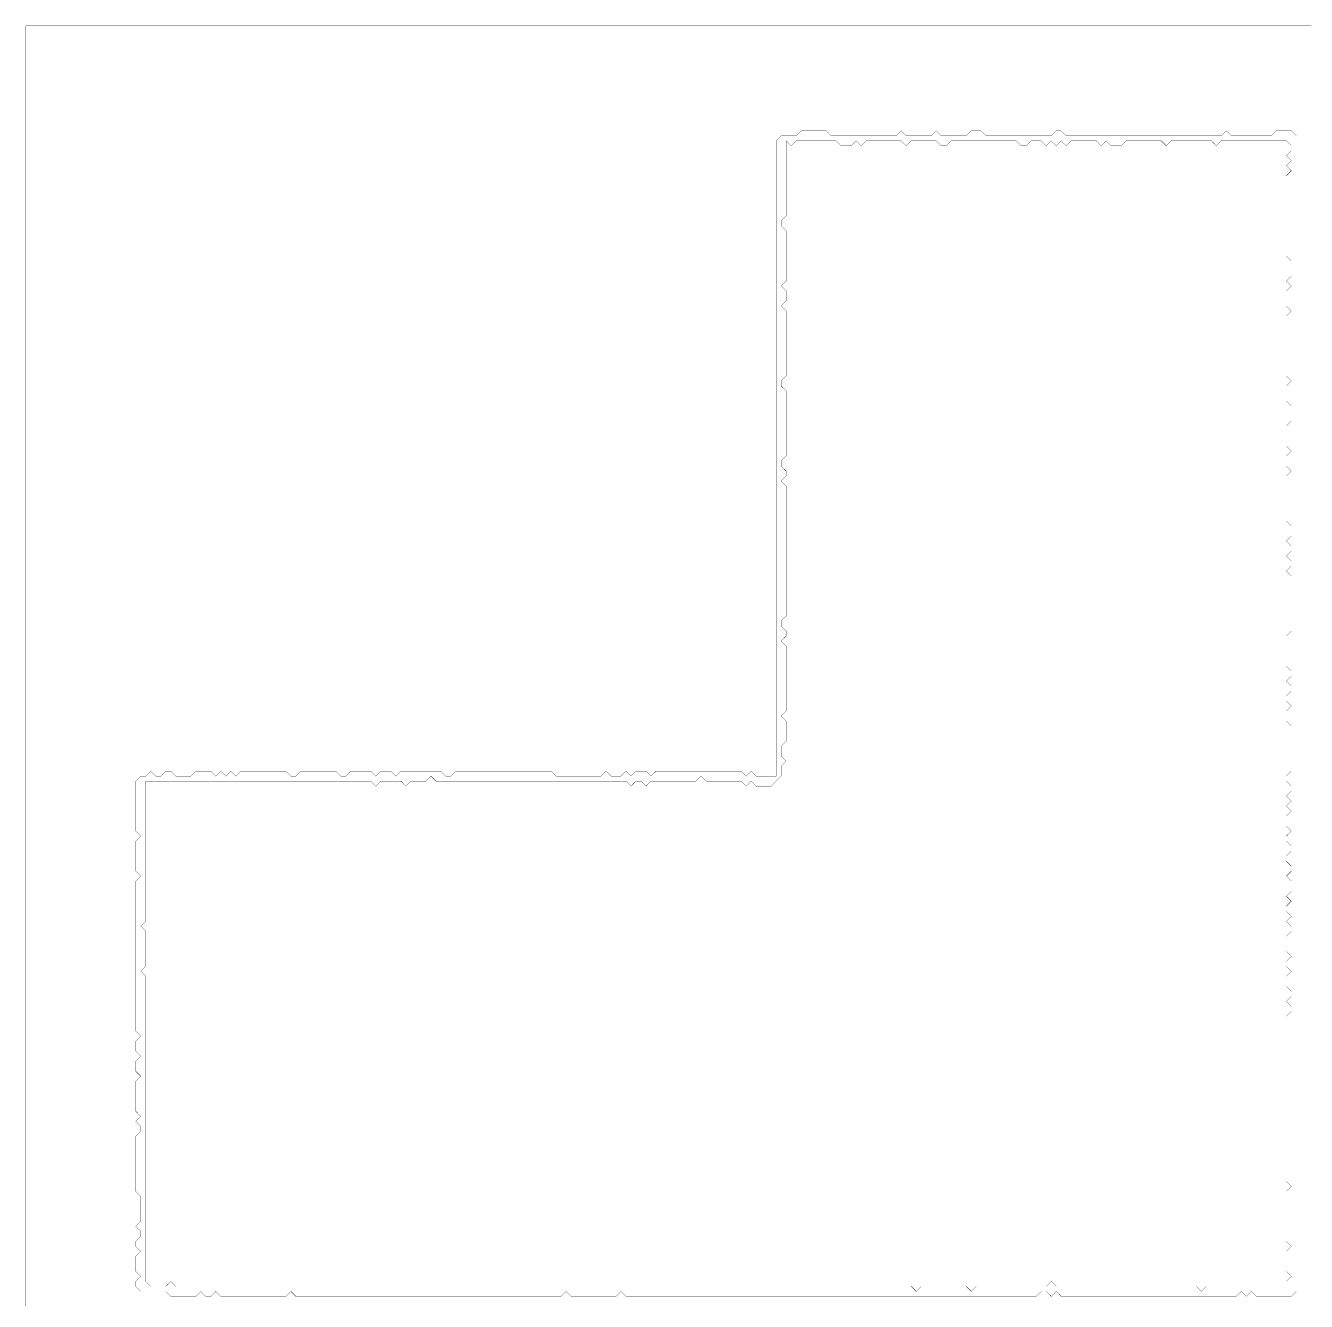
# Model space of a CAD drawing. Header units: metres. Extents: x 0 to 5120, y -5120 to 0.
# Drawn here: x 0 to 2565, y -2555 to 0 of the extents above; entities that cross this region are included whole.
import ezdxf

# ---------------------------------------------------------------- set-up
doc = ezdxf.new("R2010")
doc.units = ezdxf.units.M
doc.layers.add('conductor', color=1, linetype='Continuous')
doc.layers.add('substrate', color=5, linetype='Continuous')

msp = doc.modelspace()

# ---------------------------------------------------------------- linework, layer by layer
at = {"layer": 'conductor', "const_width": 0.5}
msp.add_lwpolyline([(1523, -230.4), (1523, -240.5), (1523, -250.5), (1523, -260.5), (1523, -270.5), (1523, -280.5), (1523, -290.6), (1523, -300.6), (1523, -310.6), (1523, -320.6), (1523, -330.6), (1523, -340.7), (1523, -350.7), (1523, -360.7), (1523, -370.7), (1523, -380.7), (1512.9, -390.8), (1512.9, -400.8), (1523, -410.8), (1523, -420.8), (1523, -430.8), (1523, -440.9), (1523, -450.9), (1523, -460.9), (1523, -470.9), (1523, -480.9), (1523, -491), (1523, -501), (1523, -511), (1512.9, -521), (1523, -531), (1523, -541.1), (1523, -551.1), (1512.9, -561.1), (1523, -571.1), (1523, -581.1), (1523, -591.2), (1523, -601.2), (1523, -611.2), (1523, -621.2), (1523, -631.2), (1523, -641.2), (1523, -651.3), (1523, -661.3), (1523, -671.3), (1523, -681.3), (1523, -691.3), (1523, -701.4), (1512.9, -711.4), (1512.9, -721.4), (1523, -731.4), (1523, -741.4), (1523, -751.5), (1523, -761.5), (1523, -771.5), (1523, -781.5), (1523, -791.5), (1523, -801.6), (1523, -811.6), (1523, -821.6), (1523, -831.6), (1523, -841.6), (1523, -851.7), (1523, -861.7), (1512.9, -871.7), (1512.9, -881.7), (1523, -891.7), (1523, -901.8), (1512.9, -911.8), (1523, -921.8), (1523, -931.8), (1523, -941.8), (1523, -951.9), (1523, -961.9), (1523, -971.9), (1523, -981.9), (1523, -991.9), (1523, -1002), (1523, -1012), (1523, -1022), (1523, -1032), (1523, -1042), (1523, -1052.1), (1523, -1062.1), (1523, -1072.1), (1523, -1082.1), (1523, -1092.1), (1523, -1102.1), (1523, -1112.2), (1523, -1122.2), (1523, -1132.2), (1523, -1142.2), (1523, -1152.2), (1523, -1162.3), (1523, -1172.3), (1523, -1182.3), (1512.9, -1192.3), (1512.9, -1202.3), (1523, -1212.4), (1523, -1222.4), (1512.9, -1232.4), (1523, -1242.4), (1523, -1252.4), (1523, -1262.5), (1523, -1272.5), (1523, -1282.5), (1523, -1292.5), (1523, -1302.5), (1523, -1312.6), (1523, -1322.6), (1523, -1332.6), (1523, -1342.6), (1523, -1352.6), (1523, -1362.7), (1523, -1372.7), (1512.9, -1382.7), (1523, -1392.7), (1523, -1402.7), (1523, -1412.8), (1523, -1422.8), (1523, -1432.8), (1512.9, -1442.8), (1512.9, -1452.8), (1512.9, -1462.9), (1523, -1472.9), (1512.9, -1482.9), (1512.9, -1492.9), (1512.9, -1502.9), (1502.9, -1512.9), (1492.9, -1523), (1482.9, -1523), (1472.9, -1523), (1462.9, -1523), (1452.8, -1512.9), (1442.8, -1523), (1432.8, -1512.9), (1422.8, -1512.9), (1412.8, -1512.9), (1402.7, -1512.9), (1392.7, -1512.9), (1382.7, -1512.9), (1372.7, -1512.9), (1362.7, -1512.9), (1352.6, -1502.9), (1342.6, -1512.9), (1332.6, -1512.9), (1322.6, -1512.9), (1312.6, -1512.9), (1302.5, -1512.9), (1292.5, -1512.9), (1282.5, -1512.9), (1272.5, -1512.9), (1262.5, -1512.9), (1252.4, -1512.9), (1242.4, -1523), (1232.4, -1512.9), (1222.4, -1512.9), (1212.4, -1523), (1202.3, -1512.9), (1192.3, -1512.9), (1182.3, -1512.9), (1172.3, -1512.9), (1162.3, -1512.9), (1152.2, -1512.9), (1142.2, -1512.9), (1132.2, -1512.9), (1122.2, -1512.9), (1112.2, -1512.9), (1102.1, -1512.9), (1092.1, -1512.9), (1082.1, -1512.9), (1072.1, -1512.9), (1062.1, -1512.9), (1052.1, -1512.9), (1042, -1512.9), (1032, -1512.9), (1022, -1512.9), (1012, -1512.9), (1002, -1512.9), (991.9, -1512.9), (981.9, -1512.9), (971.9, -1512.9), (961.9, -1512.9), (951.9, -1512.9), (941.8, -1512.9), (931.8, -1512.9), (921.8, -1512.9), (911.8, -1512.9), (901.8, -1512.9), (891.7, -1512.9), (881.7, -1512.9), (871.7, -1512.9), (861.7, -1512.9), (851.7, -1512.9), (841.6, -1512.9), (831.6, -1512.9), (821.6, -1512.9), (811.6, -1502.9), (801.6, -1512.9), (791.5, -1512.9), (781.5, -1512.9), (771.5, -1512.9), (761.5, -1523), (751.5, -1512.9), (741.4, -1512.9), (731.4, -1512.9), (721.4, -1512.9), (711.4, -1512.9), (701.4, -1523), (691.3, -1512.9), (681.3, -1512.9), (671.3, -1512.9), (661.3, -1512.9), (651.3, -1512.9), (641.2, -1512.9), (631.2, -1512.9), (621.2, -1512.9), (611.2, -1512.9), (601.2, -1512.9), (591.2, -1512.9), (581.1, -1512.9), (571.1, -1512.9), (561.1, -1512.9), (551.1, -1512.9), (541.1, -1512.9), (531, -1512.9), (521, -1512.9), (511, -1512.9), (501, -1512.9), (491, -1512.9), (480.9, -1512.9), (470.9, -1512.9), (460.9, -1512.9), (450.9, -1512.9), (440.9, -1512.9), (430.8, -1512.9), (420.8, -1512.9), (410.8, -1512.9), (400.8, -1512.9), (390.8, -1512.9), (380.7, -1512.9), (370.7, -1512.9), (360.7, -1512.9), (350.7, -1512.9), (340.7, -1512.9), (330.6, -1512.9), (320.6, -1512.9), (310.6, -1512.9), (300.6, -1512.9), (290.6, -1512.9), (280.5, -1512.9), (270.5, -1512.9), (260.5, -1512.9), (250.5, -1512.9), (240.5, -1512.9), (240.5, -1523), (240.5, -1533), (240.5, -1543), (240.5, -1553), (240.5, -1563), (240.5, -1573.1), (240.5, -1583.1), (240.5, -1593.1), (240.5, -1603.1), (240.5, -1613.1), (240.5, -1623.2), (240.5, -1633.2), (240.5, -1643.2), (240.5, -1653.2), (240.5, -1663.2), (240.5, -1673.3), (240.5, -1683.3), (240.5, -1693.3), (240.5, -1703.3), (240.5, -1713.3), (240.5, -1723.4), (240.5, -1733.4), (240.5, -1743.4), (240.5, -1753.4), (240.5, -1763.4), (240.5, -1773.5), (240.5, -1783.5), (240.5, -1793.5), (230.4, -1803.5), (240.5, -1813.5), (240.5, -1823.6), (240.5, -1833.6), (240.5, -1843.6), (240.5, -1853.6), (240.5, -1863.6), (240.5, -1873.7), (240.5, -1883.7), (230.4, -1893.7), (240.5, -1903.7), (240.5, -1913.7), (240.5, -1923.8), (240.5, -1933.8), (240.5, -1943.8), (240.5, -1953.8), (240.5, -1963.8), (240.5, -1973.8), (240.5, -1983.9), (240.5, -1993.9), (240.5, -2003.9), (240.5, -2013.9), (240.5, -2023.9), (240.5, -2034), (240.5, -2044), (240.5, -2054), (240.5, -2064), (240.5, -2074), (240.5, -2084.1), (240.5, -2094.1), (240.5, -2104.1), (240.5, -2114.1), (240.5, -2124.1), (240.5, -2134.2), (240.5, -2144.2), (240.5, -2154.2), (240.5, -2164.2), (240.5, -2174.2), (240.5, -2184.3), (240.5, -2194.3), (240.5, -2204.3), (240.5, -2214.3), (240.5, -2224.3), (240.5, -2234.4), (240.5, -2244.4), (240.5, -2254.4), (240.5, -2264.4), (240.5, -2274.4), (240.5, -2284.5), (240.5, -2294.5), (240.5, -2304.5), (240.5, -2314.5), (240.5, -2324.5), (240.5, -2334.6), (240.5, -2344.6), (240.5, -2354.6), (240.5, -2364.6), (240.5, -2374.6), (240.5, -2384.6), (240.5, -2394.7), (240.5, -2404.7), (240.5, -2414.7), (240.5, -2424.7), (240.5, -2434.7), (240.5, -2444.8), (240.5, -2454.8), (240.5, -2464.8), (240.5, -2474.8), (240.5, -2484.8), (240.5, -2494.9), (240.5, -2504.9), (240.5, -2514.9), (250.5, -2524.9), (260.5, -2524.9), (270.5, -2524.9), (280.5, -2524.9), (290.6, -2514.9), (300.6, -2524.9), (310.6, -2524.9), (320.6, -2524.9), (330.6, -2524.9), (340.7, -2524.9), (350.7, -2524.9), (360.7, -2524.9), (370.7, -2524.9), (380.7, -2524.9), (390.8, -2524.9), (400.8, -2524.9), (410.8, -2524.9), (420.8, -2524.9), (430.8, -2524.9), (440.9, -2524.9), (450.9, -2524.9), (460.9, -2524.9), (470.9, -2524.9), (480.9, -2524.9), (491, -2524.9), (501, -2524.9), (511, -2524.9), (521, -2524.9), (531, -2524.9), (541.1, -2524.9), (551.1, -2524.9), (561.1, -2524.9), (571.1, -2524.9), (581.1, -2524.9), (591.2, -2524.9), (601.2, -2524.9), (611.2, -2524.9), (621.2, -2524.9), (631.2, -2524.9), (641.2, -2524.9), (651.3, -2524.9), (661.3, -2524.9), (671.3, -2524.9), (681.3, -2524.9), (691.3, -2524.9), (701.4, -2524.9), (711.4, -2524.9), (721.4, -2524.9), (731.4, -2524.9), (741.4, -2524.9), (751.5, -2524.9), (761.5, -2524.9), (771.5, -2524.9), (781.5, -2524.9), (791.5, -2524.9), (801.6, -2524.9), (811.6, -2524.9), (821.6, -2524.9), (831.6, -2524.9), (841.6, -2524.9), (851.7, -2524.9), (861.7, -2524.9), (871.7, -2524.9), (881.7, -2524.9), (891.7, -2524.9), (901.8, -2524.9), (911.8, -2524.9), (921.8, -2524.9), (931.8, -2524.9), (941.8, -2524.9), (951.9, -2524.9), (961.9, -2524.9), (971.9, -2524.9), (981.9, -2524.9), (991.9, -2524.9), (1002, -2524.9), (1012, -2524.9), (1022, -2524.9), (1032, -2524.9), (1042, -2524.9), (1052.1, -2524.9), (1062.1, -2524.9), (1072.1, -2524.9), (1082.1, -2524.9), (1092.1, -2524.9), (1102.1, -2524.9), (1112.2, -2524.9), (1122.2, -2524.9), (1132.2, -2524.9), (1142.2, -2524.9), (1152.2, -2524.9), (1162.3, -2524.9), (1172.3, -2524.9), (1182.3, -2524.9), (1192.3, -2524.9), (1202.3, -2524.9), (1212.4, -2524.9), (1222.4, -2524.9), (1232.4, -2524.9), (1242.4, -2524.9), (1252.4, -2524.9), (1262.5, -2524.9), (1272.5, -2524.9), (1282.5, -2524.9), (1292.5, -2524.9), (1302.5, -2524.9), (1312.6, -2524.9), (1322.6, -2524.9), (1332.6, -2524.9), (1342.6, -2524.9), (1352.6, -2524.9), (1362.7, -2524.9), (1372.7, -2524.9), (1382.7, -2524.9), (1392.7, -2524.9), (1402.7, -2524.9), (1412.8, -2524.9), (1422.8, -2524.9), (1432.8, -2524.9), (1442.8, -2524.9), (1452.8, -2524.9), (1462.9, -2524.9), (1472.9, -2524.9), (1482.9, -2524.9), (1492.9, -2524.9), (1502.9, -2524.9), (1512.9, -2524.9), (1523, -2524.9), (1533, -2524.9), (1543, -2524.9), (1553, -2524.9), (1563, -2524.9), (1573.1, -2524.9), (1583.1, -2524.9), (1593.1, -2524.9), (1603.1, -2524.9), (1613.1, -2524.9), (1623.2, -2524.9), (1633.2, -2524.9), (1643.2, -2524.9), (1653.2, -2524.9), (1663.2, -2524.9), (1673.3, -2524.9), (1683.3, -2524.9), (1693.3, -2524.9), (1703.3, -2524.9), (1713.3, -2524.9), (1723.4, -2524.9), (1733.4, -2524.9), (1743.4, -2524.9), (1753.4, -2524.9), (1763.4, -2524.9), (1773.5, -2524.9), (1783.5, -2534.9), (1793.5, -2524.9), (1803.5, -2524.9), (1813.5, -2524.9), (1823.6, -2524.9), (1833.6, -2524.9), (1843.6, -2524.9), (1853.6, -2524.9), (1863.6, -2524.9), (1873.7, -2524.9), (1883.7, -2524.9), (1893.7, -2534.9), (1903.7, -2524.9), (1913.7, -2524.9), (1923.8, -2524.9), (1933.8, -2524.9), (1943.8, -2524.9), (1953.8, -2524.9), (1963.8, -2524.9), (1973.8, -2524.9), (1983.9, -2524.9), (1993.9, -2524.9), (2003.9, -2524.9), (2013.9, -2524.9), (2023.9, -2524.9), (2034, -2524.9), (2044, -2524.9), (2054, -2514.9), (2064, -2524.9), (2074, -2524.9), (2084.1, -2524.9), (2094.1, -2524.9), (2104.1, -2524.9), (2114.1, -2524.9), (2124.1, -2524.9), (2134.2, -2524.9), (2144.2, -2524.9), (2154.2, -2524.9), (2164.2, -2524.9), (2174.2, -2524.9), (2184.3, -2524.9), (2194.3, -2524.9), (2204.3, -2524.9), (2214.3, -2524.9), (2224.3, -2524.9), (2234.4, -2524.9), (2244.4, -2524.9), (2254.4, -2524.9), (2264.4, -2524.9), (2274.4, -2524.9), (2284.5, -2524.9), (2294.5, -2524.9), (2304.5, -2524.9), (2314.5, -2524.9), (2324.5, -2524.9), (2334.6, -2524.9), (2344.6, -2524.9), (2354.6, -2534.9), (2364.6, -2524.9), (2374.6, -2524.9), (2384.6, -2524.9), (2394.7, -2524.9), (2404.7, -2524.9), (2414.7, -2524.9), (2424.7, -2524.9), (2434.7, -2524.9), (2444.8, -2524.9), (2454.8, -2524.9), (2464.8, -2524.9), (2474.8, -2524.9), (2484.8, -2524.9), (2494.9, -2524.9), (2504.9, -2524.9), (2514.9, -2524.9), (2524.9, -2524.9), (2524.9, -2514.9), (2534.9, -2504.9), (2524.9, -2494.9), (2524.9, -2484.8), (2524.9, -2474.8), (2524.9, -2464.8), (2524.9, -2454.8), (2534.9, -2444.8), (2524.9, -2434.7), (2524.9, -2424.7), (2524.9, -2414.7), (2524.9, -2404.7), (2524.9, -2394.7), (2524.9, -2384.6), (2524.9, -2374.6), (2524.9, -2364.6), (2524.9, -2354.6), (2524.9, -2344.6), (2524.9, -2334.6), (2534.9, -2324.5), (2524.9, -2314.5), (2524.9, -2304.5), (2524.9, -2294.5), (2524.9, -2284.5), (2524.9, -2274.4), (2524.9, -2264.4), (2524.9, -2254.4), (2524.9, -2244.4), (2524.9, -2234.4), (2524.9, -2224.3), (2524.9, -2214.3), (2524.9, -2204.3), (2524.9, -2194.3), (2524.9, -2184.3), (2524.9, -2174.2), (2524.9, -2164.2), (2524.9, -2154.2), (2524.9, -2144.2), (2524.9, -2134.2), (2524.9, -2124.1), (2524.9, -2114.1), (2524.9, -2104.1), (2524.9, -2094.1), (2524.9, -2084.1), (2524.9, -2074), (2524.9, -2064), (2524.9, -2054), (2524.9, -2044), (2524.9, -2034), (2524.9, -2023.9), (2524.9, -2013.9), (2524.9, -2003.9), (2524.9, -1993.9), (2524.9, -1983.9), (2534.9, -1973.8), (2534.9, -1963.8), (2524.9, -1953.8), (2534.9, -1943.8), (2534.9, -1933.8), (2524.9, -1923.8), (2524.9, -1913.7), (2524.9, -1903.7), (2534.9, -1893.7), (2524.9, -1883.7), (2524.9, -1873.7), (2534.9, -1863.6), (2524.9, -1853.6), (2524.9, -1843.6), (2524.9, -1833.6), (2524.9, -1823.6), (2534.9, -1813.5), (2534.9, -1803.5), (2524.9, -1793.5), (2534.9, -1783.5), (2524.9, -1773.5), (2524.9, -1763.4), (2534.9, -1753.4), (2524.9, -1743.4), (2534.9, -1733.4), (2534.9, -1723.4), (2534.9, -1713.3), (2524.9, -1703.3), (2534.9, -1693.3), (2534.9, -1683.3), (2524.9, -1673.3), (2524.9, -1663.2), (2534.9, -1653.2), (2534.9, -1643.2), (2524.9, -1633.2), (2524.9, -1623.2), (2534.9, -1613.1), (2524.9, -1603.1), (2524.9, -1593.1), (2524.9, -1583.1), (2534.9, -1573.1), (2524.9, -1563), (2534.9, -1553), (2524.9, -1543), (2534.9, -1533), (2534.9, -1523), (2524.9, -1512.9), (2524.9, -1502.9), (2534.9, -1492.9), (2534.9, -1482.9), (2534.9, -1472.9), (2534.9, -1462.9), (2534.9, -1452.8), (2534.9, -1442.8), (2534.9, -1432.8), (2534.9, -1422.8), (2534.9, -1412.8), (2534.9, -1402.7), (2524.9, -1392.7), (2524.9, -1382.7), (2524.9, -1372.7), (2534.9, -1362.7), (2524.9, -1352.6), (2524.9, -1342.6), (2534.9, -1332.6), (2534.9, -1322.6), (2524.9, -1312.6), (2534.9, -1302.5), (2534.9, -1292.5), (2524.9, -1282.5), (2524.9, -1272.5), (2524.9, -1262.5), (2524.9, -1252.4), (2524.9, -1242.4), (2524.9, -1232.4), (2524.9, -1222.4), (2534.9, -1212.4), (2534.9, -1202.3), (2534.9, -1192.3), (2534.9, -1182.3), (2534.9, -1172.3), (2534.9, -1162.3), (2534.9, -1152.2), (2534.9, -1142.2), (2534.9, -1132.2), (2534.9, -1122.2), (2534.9, -1112.2), (2534.9, -1102.1), (2524.9, -1092.1), (2534.9, -1082.1), (2534.9, -1072.1), (2524.9, -1062.1), (2534.9, -1052.1), (2534.9, -1042), (2524.9, -1032), (2534.9, -1022), (2534.9, -1012), (2534.9, -1002), (2524.9, -991.9), (2524.9, -981.9), (2524.9, -971.9), (2524.9, -961.9), (2524.9, -951.9), (2524.9, -941.8), (2524.9, -931.8), (2524.9, -921.8), (2524.9, -911.8), (2524.9, -901.8), (2534.9, -891.7), (2524.9, -881.7), (2524.9, -871.7), (2524.9, -861.7), (2534.9, -851.7), (2524.9, -841.6), (2524.9, -831.6), (2524.9, -821.6), (2524.9, -811.6), (2524.9, -801.6), (2534.9, -791.5), (2534.9, -781.5), (2534.9, -771.5), (2534.9, -761.5), (2524.9, -751.5), (2524.9, -741.4), (2524.9, -731.4), (2524.9, -721.4), (2534.9, -711.4), (2524.9, -701.4), (2524.9, -691.3), (2524.9, -681.3), (2524.9, -671.3), (2524.9, -661.3), (2524.9, -651.3), (2524.9, -641.2), (2524.9, -631.2), (2524.9, -621.2), (2524.9, -611.2), (2524.9, -601.2), (2524.9, -591.2), (2524.9, -581.1), (2534.9, -571.1), (2524.9, -561.1), (2524.9, -551.1), (2524.9, -541.1), (2524.9, -531), (2534.9, -521), (2524.9, -511), (2534.9, -501), (2534.9, -491), (2534.9, -480.9), (2534.9, -470.9), (2524.9, -460.9), (2524.9, -450.9), (2524.9, -440.9), (2524.9, -430.8), (2524.9, -420.8), (2524.9, -410.8), (2524.9, -400.8), (2524.9, -390.8), (2524.9, -380.7), (2524.9, -370.7), (2524.9, -360.7), (2524.9, -350.7), (2524.9, -340.7), (2524.9, -330.6), (2524.9, -320.6), (2524.9, -310.6), (2524.9, -300.6), (2534.9, -290.6), (2524.9, -280.5), (2534.9, -270.5), (2524.9, -260.5), (2534.9, -250.5), (2534.9, -240.5), (2524.9, -230.4), (2514.9, -230.4), (2504.9, -230.4), (2494.9, -230.4), (2484.8, -230.4), (2474.8, -230.4), (2464.8, -230.4), (2454.8, -230.4), (2444.8, -230.4), (2434.7, -230.4), (2424.7, -230.4), (2414.7, -230.4), (2404.7, -230.4), (2394.7, -230.4), (2384.6, -240.5), (2374.6, -230.4), (2364.6, -230.4), (2354.6, -230.4), (2344.6, -230.4), (2334.6, -230.4), (2324.5, -230.4), (2314.5, -230.4), (2304.5, -230.4), (2294.5, -230.4), (2284.5, -240.5), (2274.4, -230.4), (2264.4, -230.4), (2254.4, -230.4), (2244.4, -230.4), (2234.4, -230.4), (2224.3, -230.4), (2214.3, -230.4), (2204.3, -230.4), (2194.3, -240.5), (2184.3, -240.5), (2174.2, -240.5), (2164.2, -230.4), (2154.2, -240.5), (2144.2, -230.4), (2134.2, -230.4), (2124.1, -230.4), (2114.1, -230.4), (2104.1, -230.4), (2094.1, -230.4), (2084.1, -240.5), (2074, -230.4), (2064, -240.5), (2054, -230.4), (2044, -240.5), (2034, -230.4), (2023.9, -230.4), (2013.9, -230.4), (2003.9, -240.5), (1993.9, -240.5), (1983.9, -230.4), (1973.8, -230.4), (1963.8, -230.4), (1953.8, -230.4), (1943.8, -230.4), (1933.8, -230.4), (1923.8, -230.4), (1913.7, -230.4), (1903.7, -230.4), (1893.7, -230.4), (1883.7, -230.4), (1873.7, -230.4), (1863.6, -230.4), (1853.6, -230.4), (1843.6, -240.5), (1833.6, -240.5), (1823.6, -230.4), (1813.5, -230.4), (1803.5, -230.4), (1793.5, -230.4), (1783.5, -230.4), (1773.5, -230.4), (1763.4, -240.5), (1753.4, -230.4), (1743.4, -230.4), (1733.4, -230.4), (1723.4, -230.4), (1713.3, -230.4), (1703.3, -230.4), (1693.3, -230.4), (1683.3, -230.4), (1673.3, -240.5), (1663.2, -230.4), (1653.2, -240.5), (1643.2, -240.5), (1633.2, -240.5), (1623.2, -230.4), (1613.1, -230.4), (1603.1, -230.4), (1593.1, -230.4), (1583.1, -230.4), (1573.1, -230.4), (1563, -230.4), (1553, -230.4), (1543, -230.4), (1533, -240.5)], close=True, dxfattribs=at)
at = {"layer": 'substrate', "const_width": 0.5}
msp.add_lwpolyline([(2575, 0), (2565, 0), (2555, 0), (2545, 0), (2534.9, 0), (2524.9, 0), (2514.9, 0), (2504.9, 0), (2494.9, 0), (2484.8, 0), (2474.8, 0), (2464.8, 0), (2454.8, 0), (2444.8, 0), (2434.7, 0), (2424.7, 0), (2414.7, 0), (2404.7, 0), (2394.7, 0), (2384.6, 0), (2374.6, 0), (2364.6, 0), (2354.6, 0), (2344.6, 0), (2334.6, 0), (2324.5, 0), (2314.5, 0), (2304.5, 0), (2294.5, 0), (2284.5, 0), (2274.4, 0), (2264.4, 0), (2254.4, 0), (2244.4, 0), (2234.4, 0), (2224.3, 0), (2214.3, 0), (2204.3, 0), (2194.3, 0), (2184.3, 0), (2174.2, 0), (2164.2, 0), (2154.2, 0), (2144.2, 0), (2134.2, 0), (2124.1, 0), (2114.1, 0), (2104.1, 0), (2094.1, 0), (2084.1, 0), (2074, 0), (2064, 0), (2054, 0), (2044, 0), (2034, 0), (2023.9, 0), (2013.9, 0), (2003.9, 0), (1993.9, 0), (1983.9, 0), (1973.8, 0), (1963.8, 0), (1953.8, 0), (1943.8, 0), (1933.8, 0), (1923.8, 0), (1913.7, 0), (1903.7, 0), (1893.7, 0), (1883.7, 0), (1873.7, 0), (1863.6, 0), (1853.6, 0), (1843.6, 0), (1833.6, 0), (1823.6, 0), (1813.5, 0), (1803.5, 0), (1793.5, 0), (1783.5, 0), (1773.5, 0), (1763.4, 0), (1753.4, 0), (1743.4, 0), (1733.4, 0), (1723.4, 0), (1713.3, 0), (1703.3, 0), (1693.3, 0), (1683.3, 0), (1673.3, 0), (1663.2, 0), (1653.2, 0), (1643.2, 0), (1633.2, 0), (1623.2, 0), (1613.1, 0), (1603.1, 0), (1593.1, 0), (1583.1, 0), (1573.1, 0), (1563, 0), (1553, 0), (1543, 0), (1533, 0), (1523, 0), (1512.9, 0), (1502.9, 0), (1492.9, 0), (1482.9, 0), (1472.9, 0), (1462.9, 0), (1452.8, 0), (1442.8, 0), (1432.8, 0), (1422.8, 0), (1412.8, 0), (1402.7, 0), (1392.7, 0), (1382.7, 0), (1372.7, 0), (1362.7, 0), (1352.6, 0), (1342.6, 0), (1332.6, 0), (1322.6, 0), (1312.6, 0), (1302.5, 0), (1292.5, 0), (1282.5, 0), (1272.5, 0), (1262.5, 0), (1252.4, 0), (1242.4, 0), (1232.4, 0), (1222.4, 0), (1212.4, 0), (1202.3, 0), (1192.3, 0), (1182.3, 0), (1172.3, 0), (1162.3, 0), (1152.2, 0), (1142.2, 0), (1132.2, 0), (1122.2, 0), (1112.2, 0), (1102.1, 0), (1092.1, 0), (1082.1, 0), (1072.1, 0), (1062.1, 0), (1052.1, 0), (1042, 0), (1032, 0), (1022, 0), (1012, 0), (1002, 0), (991.9, 0), (981.9, 0), (971.9, 0), (961.9, 0), (951.9, 0), (941.8, 0), (931.8, 0), (921.8, 0), (911.8, 0), (901.8, 0), (891.7, 0), (881.7, 0), (871.7, 0), (861.7, 0), (851.7, 0), (841.6, 0), (831.6, 0), (821.6, 0), (811.6, 0), (801.6, 0), (791.5, 0), (781.5, 0), (771.5, 0), (761.5, 0), (751.5, 0), (741.4, 0), (731.4, 0), (721.4, 0), (711.4, 0), (701.4, 0), (691.3, 0), (681.3, 0), (671.3, 0), (661.3, 0), (651.3, 0), (641.2, 0), (631.2, 0), (621.2, 0), (611.2, 0), (601.2, 0), (591.2, 0), (581.1, 0), (571.1, 0), (561.1, 0), (551.1, 0), (541.1, 0), (531, 0), (521, 0), (511, 0), (501, 0), (491, 0), (480.9, 0), (470.9, 0), (460.9, 0), (450.9, 0), (440.9, 0), (430.8, 0), (420.8, 0), (410.8, 0), (400.8, 0), (390.8, 0), (380.7, 0), (370.7, 0), (360.7, 0), (350.7, 0), (340.7, 0), (330.6, 0), (320.6, 0), (310.6, 0), (300.6, 0), (290.6, 0), (280.5, 0), (270.5, 0), (260.5, 0), (250.5, 0), (240.5, 0), (230.4, 0), (220.4, 0), (210.4, 0), (200.4, 0), (190.4, 0), (180.4, 0), (170.3, 0), (160.3, 0), (150.3, 0), (140.3, 0), (130.3, 0), (120.2, 0), (110.2, 0), (100.2, 0), (90.2, 0), (80.2, 0), (70.1, 0), (60.1, 0), (50.1, 0), (40.1, 0), (30.1, 0), (20, 0), (10, 0), (0, 0), (0, -10), (0, -20), (0, -30.1), (0, -40.1), (0, -50.1), (0, -60.1), (0, -70.1), (0, -80.2), (0, -90.2), (0, -100.2), (0, -110.2), (0, -120.2), (0, -130.3), (0, -140.3), (0, -150.3), (0, -160.3), (0, -170.3), (0, -180.4), (0, -190.4), (0, -200.4), (0, -210.4), (0, -220.4), (0, -230.4), (0, -240.5), (0, -250.5), (0, -260.5), (0, -270.5), (0, -280.5), (0, -290.6), (0, -300.6), (0, -310.6), (0, -320.6), (0, -330.6), (0, -340.7), (0, -350.7), (0, -360.7), (0, -370.7), (0, -380.7), (0, -390.8), (0, -400.8), (0, -410.8), (0, -420.8), (0, -430.8), (0, -440.9), (0, -450.9), (0, -460.9), (0, -470.9), (0, -480.9), (0, -491), (0, -501), (0, -511), (0, -521), (0, -531), (0, -541.1), (0, -551.1), (0, -561.1), (0, -571.1), (0, -581.1), (0, -591.2), (0, -601.2), (0, -611.2), (0, -621.2), (0, -631.2), (0, -641.2), (0, -651.3), (0, -661.3), (0, -671.3), (0, -681.3), (0, -691.3), (0, -701.4), (0, -711.4), (0, -721.4), (0, -731.4), (0, -741.4), (0, -751.5), (0, -761.5), (0, -771.5), (0, -781.5), (0, -791.5), (0, -801.6), (0, -811.6), (0, -821.6), (0, -831.6), (0, -841.6), (0, -851.7), (0, -861.7), (0, -871.7), (0, -881.7), (0, -891.7), (0, -901.8), (0, -911.8), (0, -921.8), (0, -931.8), (0, -941.8), (0, -951.9), (0, -961.9), (0, -971.9), (0, -981.9), (0, -991.9), (0, -1002), (0, -1012), (0, -1022), (0, -1032), (0, -1042), (0, -1052.1), (0, -1062.1), (0, -1072.1), (0, -1082.1), (0, -1092.1), (0, -1102.1), (0, -1112.2), (0, -1122.2), (0, -1132.2), (0, -1142.2), (0, -1152.2), (0, -1162.3), (0, -1172.3), (0, -1182.3), (0, -1192.3), (0, -1202.3), (0, -1212.4), (0, -1222.4), (0, -1232.4), (0, -1242.4), (0, -1252.4), (0, -1262.5), (0, -1272.5), (0, -1282.5), (0, -1292.5), (0, -1302.5), (0, -1312.6), (0, -1322.6), (0, -1332.6), (0, -1342.6), (0, -1352.6), (0, -1362.7), (0, -1372.7), (0, -1382.7), (0, -1392.7), (0, -1402.7), (0, -1412.8), (0, -1422.8), (0, -1432.8), (0, -1442.8), (0, -1452.8), (0, -1462.9), (0, -1472.9), (0, -1482.9), (0, -1492.9), (0, -1502.9), (0, -1512.9), (0, -1523), (0, -1533), (0, -1543), (0, -1553), (0, -1563), (0, -1573.1), (0, -1583.1), (0, -1593.1), (0, -1603.1), (0, -1613.1), (0, -1623.2), (0, -1633.2), (0, -1643.2), (0, -1653.2), (0, -1663.2), (0, -1673.3), (0, -1683.3), (0, -1693.3), (0, -1703.3), (0, -1713.3), (0, -1723.4), (0, -1733.4), (0, -1743.4), (0, -1753.4), (0, -1763.4), (0, -1773.5), (0, -1783.5), (0, -1793.5), (0, -1803.5), (0, -1813.5), (0, -1823.6), (0, -1833.6), (0, -1843.6), (0, -1853.6), (0, -1863.6), (0, -1873.7), (0, -1883.7), (0, -1893.7), (0, -1903.7), (0, -1913.7), (0, -1923.8), (0, -1933.8), (0, -1943.8), (0, -1953.8), (0, -1963.8), (0, -1973.8), (0, -1983.9), (0, -1993.9), (0, -2003.9), (0, -2013.9), (0, -2023.9), (0, -2034), (0, -2044), (0, -2054), (0, -2064), (0, -2074), (0, -2084.1), (0, -2094.1), (0, -2104.1), (0, -2114.1), (0, -2124.1), (0, -2134.2), (0, -2144.2), (0, -2154.2), (0, -2164.2), (0, -2174.2), (0, -2184.3), (0, -2194.3), (0, -2204.3), (0, -2214.3), (0, -2224.3), (0, -2234.4), (0, -2244.4), (0, -2254.4), (0, -2264.4), (0, -2274.4), (0, -2284.5), (0, -2294.5), (0, -2304.5), (0, -2314.5), (0, -2324.5), (0, -2334.6), (0, -2344.6), (0, -2354.6), (0, -2364.6), (0, -2374.6), (0, -2384.6), (0, -2394.7), (0, -2404.7), (0, -2414.7), (0, -2424.7), (0, -2434.7), (0, -2444.8), (0, -2454.8), (0, -2464.8), (0, -2474.8), (0, -2484.8), (0, -2494.9), (0, -2504.9), (0, -2514.9), (0, -2524.9), (0, -2534.9), (0, -2545), (0, -2555), (0, -2565)], dxfattribs=at)
msp.add_lwpolyline([(1543, -220.4), (1553, -210.4), (1563, -210.4), (1573.1, -210.4), (1583.1, -210.4), (1593.1, -210.4), (1603.1, -210.4), (1613.1, -220.4), (1623.2, -220.4), (1633.2, -220.4), (1643.2, -220.4), (1653.2, -220.4), (1663.2, -220.4), (1673.3, -220.4), (1683.3, -220.4), (1693.3, -220.4), (1703.3, -220.4), (1713.3, -220.4), (1723.4, -220.4), (1733.4, -220.4), (1743.4, -220.4), (1753.4, -210.4), (1763.4, -220.4), (1773.5, -220.4), (1783.5, -220.4), (1793.5, -220.4), (1803.5, -220.4), (1813.5, -220.4), (1823.6, -210.4), (1833.6, -220.4), (1843.6, -220.4), (1853.6, -220.4), (1863.6, -220.4), (1873.7, -220.4), (1883.7, -220.4), (1893.7, -210.4), (1903.7, -210.4), (1913.7, -210.4), (1923.8, -220.4), (1933.8, -220.4), (1943.8, -220.4), (1953.8, -220.4), (1963.8, -220.4), (1973.8, -220.4), (1983.9, -220.4), (1993.9, -220.4), (2003.9, -220.4), (2013.9, -220.4), (2023.9, -220.4), (2034, -220.4), (2044, -220.4), (2054, -220.4), (2064, -210.4), (2074, -210.4), (2084.1, -220.4), (2094.1, -220.4), (2104.1, -220.4), (2114.1, -220.4), (2124.1, -220.4), (2134.2, -220.4), (2144.2, -220.4), (2154.2, -220.4), (2164.2, -220.4), (2174.2, -220.4), (2184.3, -220.4), (2194.3, -220.4), (2204.3, -220.4), (2214.3, -220.4), (2224.3, -220.4), (2234.4, -220.4), (2244.4, -220.4), (2254.4, -220.4), (2264.4, -220.4), (2274.4, -220.4), (2284.5, -220.4), (2294.5, -220.4), (2304.5, -220.4), (2314.5, -220.4), (2324.5, -220.4), (2334.6, -220.4), (2344.6, -220.4), (2354.6, -220.4), (2364.6, -220.4), (2374.6, -220.4), (2384.6, -220.4), (2394.7, -220.4), (2404.7, -210.4), (2414.7, -220.4), (2424.7, -220.4), (2434.7, -220.4), (2444.8, -220.4), (2454.8, -220.4), (2464.8, -220.4), (2474.8, -220.4), (2484.8, -220.4), (2494.9, -220.4), (2504.9, -210.4), (2514.9, -210.4), (2524.9, -210.4), (2534.9, -210.4), (2545, -220.4), (2545, -230.4), (2545, -240.5), (2545, -250.5), (2545, -260.5), (2545, -270.5), (2545, -280.5), (2545, -290.6), (2545, -300.6), (2545, -310.6), (2545, -320.6), (2545, -330.6), (2545, -340.7), (2545, -350.7), (2545, -360.7), (2545, -370.7), (2545, -380.7), (2545, -390.8), (2545, -400.8), (2545, -410.8), (2545, -420.8), (2545, -430.8), (2545, -440.9), (2545, -450.9), (2545, -460.9), (2545, -470.9), (2545, -480.9), (2545, -491), (2545, -501), (2545, -511), (2545, -521), (2545, -531), (2545, -541.1), (2545, -551.1), (2545, -561.1), (2545, -571.1), (2545, -581.1), (2545, -591.2), (2545, -601.2), (2545, -611.2), (2545, -621.2), (2545, -631.2), (2545, -641.2), (2545, -651.3), (2545, -661.3), (2545, -671.3), (2545, -681.3), (2545, -691.3), (2545, -701.4), (2545, -711.4), (2545, -721.4), (2545, -731.4), (2545, -741.4), (2545, -751.5), (2545, -761.5), (2545, -771.5), (2545, -781.5), (2545, -791.5), (2545, -801.6), (2545, -811.6), (2545, -821.6), (2545, -831.6), (2545, -841.6), (2545, -851.7), (2545, -861.7), (2545, -871.7), (2545, -881.7), (2545, -891.7), (2545, -901.8), (2545, -911.8), (2545, -921.8), (2545, -931.8), (2545, -941.8), (2545, -951.9), (2545, -961.9), (2545, -971.9), (2545, -981.9), (2545, -991.9), (2545, -1002), (2545, -1012), (2545, -1022), (2545, -1032), (2545, -1042), (2545, -1052.1), (2545, -1062.1), (2545, -1072.1), (2545, -1082.1), (2545, -1092.1), (2545, -1102.1), (2545, -1112.2), (2545, -1122.2), (2545, -1132.2), (2545, -1142.2), (2545, -1152.2), (2545, -1162.3), (2545, -1172.3), (2545, -1182.3), (2545, -1192.3), (2545, -1202.3), (2545, -1212.4), (2545, -1222.4), (2545, -1232.4), (2545, -1242.4), (2545, -1252.4), (2545, -1262.5), (2545, -1272.5), (2545, -1282.5), (2545, -1292.5), (2545, -1302.5), (2545, -1312.6), (2545, -1322.6), (2545, -1332.6), (2545, -1342.6), (2545, -1352.6), (2545, -1362.7), (2545, -1372.7), (2545, -1382.7), (2545, -1392.7), (2545, -1402.7), (2545, -1412.8), (2545, -1422.8), (2545, -1432.8), (2545, -1442.8), (2545, -1452.8), (2545, -1462.9), (2545, -1472.9), (2545, -1482.9), (2545, -1492.9), (2545, -1502.9), (2545, -1512.9), (2545, -1523), (2545, -1533), (2545, -1543), (2545, -1553), (2545, -1563), (2545, -1573.1), (2545, -1583.1), (2545, -1593.1), (2545, -1603.1), (2545, -1613.1), (2545, -1623.2), (2545, -1633.2), (2545, -1643.2), (2545, -1653.2), (2545, -1663.2), (2545, -1673.3), (2545, -1683.3), (2545, -1693.3), (2545, -1703.3), (2545, -1713.3), (2545, -1723.4), (2545, -1733.4), (2545, -1743.4), (2545, -1753.4), (2545, -1763.4), (2545, -1773.5), (2545, -1783.5), (2545, -1793.5), (2545, -1803.5), (2545, -1813.5), (2545, -1823.6), (2545, -1833.6), (2545, -1843.6), (2545, -1853.6), (2545, -1863.6), (2545, -1873.7), (2545, -1883.7), (2545, -1893.7), (2545, -1903.7), (2545, -1913.7), (2545, -1923.8), (2545, -1933.8), (2545, -1943.8), (2545, -1953.8), (2545, -1963.8), (2545, -1973.8), (2545, -1983.9), (2545, -1993.9), (2545, -2003.9), (2545, -2013.9), (2545, -2023.9), (2545, -2034), (2545, -2044), (2545, -2054), (2545, -2064), (2545, -2074), (2545, -2084.1), (2545, -2094.1), (2545, -2104.1), (2545, -2114.1), (2545, -2124.1), (2545, -2134.2), (2545, -2144.2), (2545, -2154.2), (2545, -2164.2), (2545, -2174.2), (2545, -2184.3), (2545, -2194.3), (2545, -2204.3), (2545, -2214.3), (2545, -2224.3), (2545, -2234.4), (2545, -2244.4), (2545, -2254.4), (2545, -2264.4), (2545, -2274.4), (2545, -2284.5), (2545, -2294.5), (2545, -2304.5), (2545, -2314.5), (2545, -2324.5), (2545, -2334.6), (2545, -2344.6), (2545, -2354.6), (2545, -2364.6), (2545, -2374.6), (2545, -2384.6), (2545, -2394.7), (2545, -2404.7), (2545, -2414.7), (2545, -2424.7), (2545, -2434.7), (2545, -2444.8), (2545, -2454.8), (2545, -2464.8), (2545, -2474.8), (2545, -2484.8), (2545, -2494.9), (2545, -2504.9), (2545, -2514.9), (2545, -2524.9), (2545, -2534.9), (2534.9, -2545), (2524.9, -2545), (2514.9, -2545), (2504.9, -2545), (2494.9, -2545), (2484.8, -2545), (2474.8, -2545), (2464.8, -2545), (2454.8, -2534.9), (2444.8, -2545), (2434.7, -2534.9), (2424.7, -2545), (2414.7, -2545), (2404.7, -2545), (2394.7, -2545), (2384.6, -2545), (2374.6, -2545), (2364.6, -2545), (2354.6, -2545), (2344.6, -2545), (2334.6, -2545), (2324.5, -2545), (2314.5, -2545), (2304.5, -2545), (2294.5, -2545), (2284.5, -2545), (2274.4, -2545), (2264.4, -2545), (2254.4, -2545), (2244.4, -2545), (2234.4, -2545), (2224.3, -2545), (2214.3, -2545), (2204.3, -2545), (2194.3, -2545), (2184.3, -2545), (2174.2, -2545), (2164.2, -2545), (2154.2, -2545), (2144.2, -2545), (2134.2, -2545), (2124.1, -2545), (2114.1, -2545), (2104.1, -2545), (2094.1, -2545), (2084.1, -2545), (2074, -2545), (2064, -2534.9), (2054, -2545), (2044, -2534.9), (2034, -2534.9), (2023.9, -2545), (2013.9, -2545), (2003.9, -2545), (1993.9, -2545), (1983.9, -2545), (1973.8, -2545), (1963.8, -2545), (1953.8, -2545), (1943.8, -2545), (1933.8, -2545), (1923.8, -2545), (1913.7, -2545), (1903.7, -2545), (1893.7, -2545), (1883.7, -2545), (1873.7, -2545), (1863.6, -2545), (1853.6, -2545), (1843.6, -2545), (1833.6, -2545), (1823.6, -2545), (1813.5, -2545), (1803.5, -2545), (1793.5, -2545), (1783.5, -2545), (1773.5, -2545), (1763.4, -2545), (1753.4, -2545), (1743.4, -2545), (1733.4, -2545), (1723.4, -2545), (1713.3, -2545), (1703.3, -2545), (1693.3, -2545), (1683.3, -2545), (1673.3, -2545), (1663.2, -2545), (1653.2, -2545), (1643.2, -2545), (1633.2, -2545), (1623.2, -2545), (1613.1, -2545), (1603.1, -2545), (1593.1, -2545), (1583.1, -2545), (1573.1, -2545), (1563, -2545), (1553, -2545), (1543, -2545), (1533, -2545), (1523, -2545), (1512.9, -2545), (1502.9, -2545), (1492.9, -2545), (1482.9, -2545), (1472.9, -2545), (1462.9, -2545), (1452.8, -2545), (1442.8, -2545), (1432.8, -2545), (1422.8, -2545), (1412.8, -2545), (1402.7, -2545), (1392.7, -2545), (1382.7, -2545), (1372.7, -2545), (1362.7, -2545), (1352.6, -2545), (1342.6, -2545), (1332.6, -2545), (1322.6, -2545), (1312.6, -2545), (1302.5, -2545), (1292.5, -2545), (1282.5, -2545), (1272.5, -2545), (1262.5, -2545), (1252.4, -2545), (1242.4, -2545), (1232.4, -2545), (1222.4, -2545), (1212.4, -2545), (1202.3, -2545), (1192.3, -2534.9), (1182.3, -2545), (1172.3, -2545), (1162.3, -2545), (1152.2, -2545), (1142.2, -2545), (1132.2, -2545), (1122.2, -2545), (1112.2, -2545), (1102.1, -2545), (1092.1, -2545), (1082.1, -2534.9), (1072.1, -2545), (1062.1, -2545), (1052.1, -2545), (1042, -2545), (1032, -2545), (1022, -2545), (1012, -2545), (1002, -2545), (991.9, -2545), (981.9, -2545), (971.9, -2545), (961.9, -2545), (951.9, -2545), (941.8, -2545), (931.8, -2545), (921.8, -2545), (911.8, -2545), (901.8, -2545), (891.7, -2545), (881.7, -2545), (871.7, -2545), (861.7, -2545), (851.7, -2545), (841.6, -2545), (831.6, -2545), (821.6, -2545), (811.6, -2545), (801.6, -2545), (791.5, -2545), (781.5, -2545), (771.5, -2545), (761.5, -2545), (751.5, -2545), (741.4, -2545), (731.4, -2545), (721.4, -2545), (711.4, -2545), (701.4, -2545), (691.3, -2545), (681.3, -2545), (671.3, -2545), (661.3, -2545), (651.3, -2545), (641.2, -2545), (631.2, -2545), (621.2, -2545), (611.2, -2545), (601.2, -2545), (591.2, -2545), (581.1, -2545), (571.1, -2545), (561.1, -2545), (551.1, -2545), (541.1, -2545), (531, -2534.9), (521, -2545), (511, -2545), (501, -2545), (491, -2545), (480.9, -2545), (470.9, -2545), (460.9, -2545), (450.9, -2545), (440.9, -2545), (430.8, -2545), (420.8, -2545), (410.8, -2545), (400.8, -2545), (390.8, -2545), (380.7, -2534.9), (370.7, -2545), (360.7, -2545), (350.7, -2534.9), (340.7, -2545), (330.6, -2545), (320.6, -2545), (310.6, -2545), (300.6, -2545), (290.6, -2545), (280.5, -2534.9), (270.5, -2534.9), (260.5, -2534.9), (250.5, -2534.9), (240.5, -2534.9), (230.4, -2534.9), (220.4, -2524.9), (220.4, -2514.9), (230.4, -2504.9), (220.4, -2494.9), (220.4, -2484.8), (220.4, -2474.8), (220.4, -2464.8), (230.4, -2454.8), (220.4, -2444.8), (220.4, -2434.7), (230.4, -2424.7), (230.4, -2414.7), (220.4, -2404.7), (230.4, -2394.7), (230.4, -2384.6), (230.4, -2374.6), (230.4, -2364.6), (230.4, -2354.6), (230.4, -2344.6), (220.4, -2334.6), (220.4, -2324.5), (220.4, -2314.5), (220.4, -2304.5), (220.4, -2294.5), (220.4, -2284.5), (220.4, -2274.4), (220.4, -2264.4), (220.4, -2254.4), (220.4, -2244.4), (220.4, -2234.4), (220.4, -2224.3), (230.4, -2214.3), (230.4, -2204.3), (220.4, -2194.3), (230.4, -2184.3), (220.4, -2174.2), (220.4, -2164.2), (220.4, -2154.2), (220.4, -2144.2), (220.4, -2134.2), (220.4, -2124.1), (220.4, -2114.1), (230.4, -2104.1), (220.4, -2094.1), (220.4, -2084.1), (220.4, -2074), (230.4, -2064), (220.4, -2054), (220.4, -2044), (220.4, -2034), (230.4, -2023.9), (220.4, -2013.9), (220.4, -2003.9), (220.4, -1993.9), (220.4, -1983.9), (220.4, -1973.8), (220.4, -1963.8), (220.4, -1953.8), (220.4, -1943.8), (220.4, -1933.8), (220.4, -1923.8), (220.4, -1913.7), (220.4, -1903.7), (220.4, -1893.7), (220.4, -1883.7), (220.4, -1873.7), (220.4, -1863.6), (220.4, -1853.6), (220.4, -1843.6), (220.4, -1833.6), (220.4, -1823.6), (220.4, -1813.5), (220.4, -1803.5), (220.4, -1793.5), (220.4, -1783.5), (220.4, -1773.5), (220.4, -1763.4), (220.4, -1753.4), (220.4, -1743.4), (220.4, -1733.4), (220.4, -1723.4), (220.4, -1713.3), (230.4, -1703.3), (220.4, -1693.3), (220.4, -1683.3), (220.4, -1673.3), (220.4, -1663.2), (220.4, -1653.2), (220.4, -1643.2), (220.4, -1633.2), (230.4, -1623.2), (220.4, -1613.1), (220.4, -1603.1), (220.4, -1593.1), (220.4, -1583.1), (220.4, -1573.1), (220.4, -1563), (220.4, -1553), (220.4, -1543), (220.4, -1533), (220.4, -1523), (220.4, -1512.9), (230.4, -1502.9), (240.5, -1502.9), (250.5, -1492.9), (260.5, -1502.9), (270.5, -1502.9), (280.5, -1492.9), (290.6, -1492.9), (300.6, -1502.9), (310.6, -1502.9), (320.6, -1502.9), (330.6, -1502.9), (340.7, -1492.9), (350.7, -1492.9), (360.7, -1492.9), (370.7, -1492.9), (380.7, -1502.9), (390.8, -1492.9), (400.8, -1502.9), (410.8, -1492.9), (420.8, -1502.9), (430.8, -1492.9), (440.9, -1492.9), (450.9, -1492.9), (460.9, -1492.9), (470.9, -1492.9), (480.9, -1492.9), (491, -1492.9), (501, -1492.9), (511, -1492.9), (521, -1492.9), (531, -1502.9), (541.1, -1502.9), (551.1, -1492.9), (561.1, -1492.9), (571.1, -1492.9), (581.1, -1492.9), (591.2, -1492.9), (601.2, -1492.9), (611.2, -1492.9), (621.2, -1492.9), (631.2, -1502.9), (641.2, -1502.9), (651.3, -1492.9), (661.3, -1492.9), (671.3, -1492.9), (681.3, -1492.9), (691.3, -1492.9), (701.4, -1502.9), (711.4, -1492.9), (721.4, -1492.9), (731.4, -1492.9), (741.4, -1502.9), (751.5, -1492.9), (761.5, -1492.9), (771.5, -1492.9), (781.5, -1492.9), (791.5, -1492.9), (801.6, -1492.9), (811.6, -1492.9), (821.6, -1492.9), (831.6, -1492.9), (841.6, -1502.9), (851.7, -1502.9), (861.7, -1492.9), (871.7, -1492.9), (881.7, -1492.9), (891.7, -1492.9), (901.8, -1492.9), (911.8, -1492.9), (921.8, -1492.9), (931.8, -1492.9), (941.8, -1492.9), (951.9, -1492.9), (961.9, -1492.9), (971.9, -1492.9), (981.9, -1492.9), (991.9, -1492.9), (1002, -1492.9), (1012, -1492.9), (1022, -1492.9), (1032, -1492.9), (1042, -1492.9), (1052.1, -1492.9), (1062.1, -1502.9), (1072.1, -1502.9), (1082.1, -1502.9), (1092.1, -1502.9), (1102.1, -1502.9), (1112.2, -1502.9), (1122.2, -1502.9), (1132.2, -1502.9), (1142.2, -1502.9), (1152.2, -1502.9), (1162.3, -1492.9), (1172.3, -1502.9), (1182.3, -1502.9), (1192.3, -1502.9), (1202.3, -1492.9), (1212.4, -1502.9), (1222.4, -1492.9), (1232.4, -1492.9), (1242.4, -1492.9), (1252.4, -1502.9), (1262.5, -1492.9), (1272.5, -1492.9), (1282.5, -1492.9), (1292.5, -1492.9), (1302.5, -1492.9), (1312.6, -1492.9), (1322.6, -1492.9), (1332.6, -1492.9), (1342.6, -1492.9), (1352.6, -1492.9), (1362.7, -1492.9), (1372.7, -1492.9), (1382.7, -1492.9), (1392.7, -1492.9), (1402.7, -1492.9), (1412.8, -1492.9), (1422.8, -1492.9), (1432.8, -1492.9), (1442.8, -1502.9), (1452.8, -1492.9), (1462.9, -1502.9), (1472.9, -1502.9), (1482.9, -1502.9), (1492.9, -1502.9), (1502.9, -1502.9), (1502.9, -1492.9), (1502.9, -1482.9), (1502.9, -1472.9), (1502.9, -1462.9), (1502.9, -1452.8), (1502.9, -1442.8), (1502.9, -1432.8), (1502.9, -1422.8), (1502.9, -1412.8), (1502.9, -1402.7), (1502.9, -1392.7), (1502.9, -1382.7), (1502.9, -1372.7), (1502.9, -1362.7), (1502.9, -1352.6), (1502.9, -1342.6), (1502.9, -1332.6), (1502.9, -1322.6), (1502.9, -1312.6), (1502.9, -1302.5), (1502.9, -1292.5), (1502.9, -1282.5), (1502.9, -1272.5), (1502.9, -1262.5), (1502.9, -1252.4), (1502.9, -1242.4), (1502.9, -1232.4), (1502.9, -1222.4), (1502.9, -1212.4), (1502.9, -1202.3), (1502.9, -1192.3), (1502.9, -1182.3), (1502.9, -1172.3), (1502.9, -1162.3), (1502.9, -1152.2), (1502.9, -1142.2), (1502.9, -1132.2), (1502.9, -1122.2), (1502.9, -1112.2), (1502.9, -1102.1), (1502.9, -1092.1), (1502.9, -1082.1), (1502.9, -1072.1), (1502.9, -1062.1), (1502.9, -1052.1), (1502.9, -1042), (1502.9, -1032), (1502.9, -1022), (1502.9, -1012), (1502.9, -1002), (1502.9, -991.9), (1502.9, -981.9), (1502.9, -971.9), (1502.9, -961.9), (1502.9, -951.9), (1502.9, -941.8), (1502.9, -931.8), (1502.9, -921.8), (1502.9, -911.8), (1502.9, -901.8), (1502.9, -891.7), (1502.9, -881.7), (1502.9, -871.7), (1502.9, -861.7), (1502.9, -851.7), (1502.9, -841.6), (1502.9, -831.6), (1502.9, -821.6), (1502.9, -811.6), (1502.9, -801.6), (1502.9, -791.5), (1502.9, -781.5), (1502.9, -771.5), (1502.9, -761.5), (1502.9, -751.5), (1502.9, -741.4), (1502.9, -731.4), (1502.9, -721.4), (1502.9, -711.4), (1502.9, -701.4), (1502.9, -691.3), (1502.9, -681.3), (1502.9, -671.3), (1502.9, -661.3), (1502.9, -651.3), (1502.9, -641.2), (1502.9, -631.2), (1502.9, -621.2), (1502.9, -611.2), (1502.9, -601.2), (1502.9, -591.2), (1502.9, -581.1), (1502.9, -571.1), (1502.9, -561.1), (1502.9, -551.1), (1502.9, -541.1), (1502.9, -531), (1502.9, -521), (1502.9, -511), (1502.9, -501), (1502.9, -491), (1502.9, -480.9), (1502.9, -470.9), (1502.9, -460.9), (1502.9, -450.9), (1502.9, -440.9), (1502.9, -430.8), (1502.9, -420.8), (1502.9, -410.8), (1502.9, -400.8), (1502.9, -390.8), (1502.9, -380.7), (1502.9, -370.7), (1502.9, -360.7), (1502.9, -350.7), (1502.9, -340.7), (1502.9, -330.6), (1502.9, -320.6), (1502.9, -310.6), (1502.9, -300.6), (1502.9, -290.6), (1502.9, -280.5), (1502.9, -270.5), (1502.9, -260.5), (1502.9, -250.5), (1502.9, -240.5), (1502.9, -230.4), (1512.9, -220.4), (1523, -220.4), (1533, -220.4)], close=True, dxfattribs=at)

doc.saveas('drawing.dxf')
